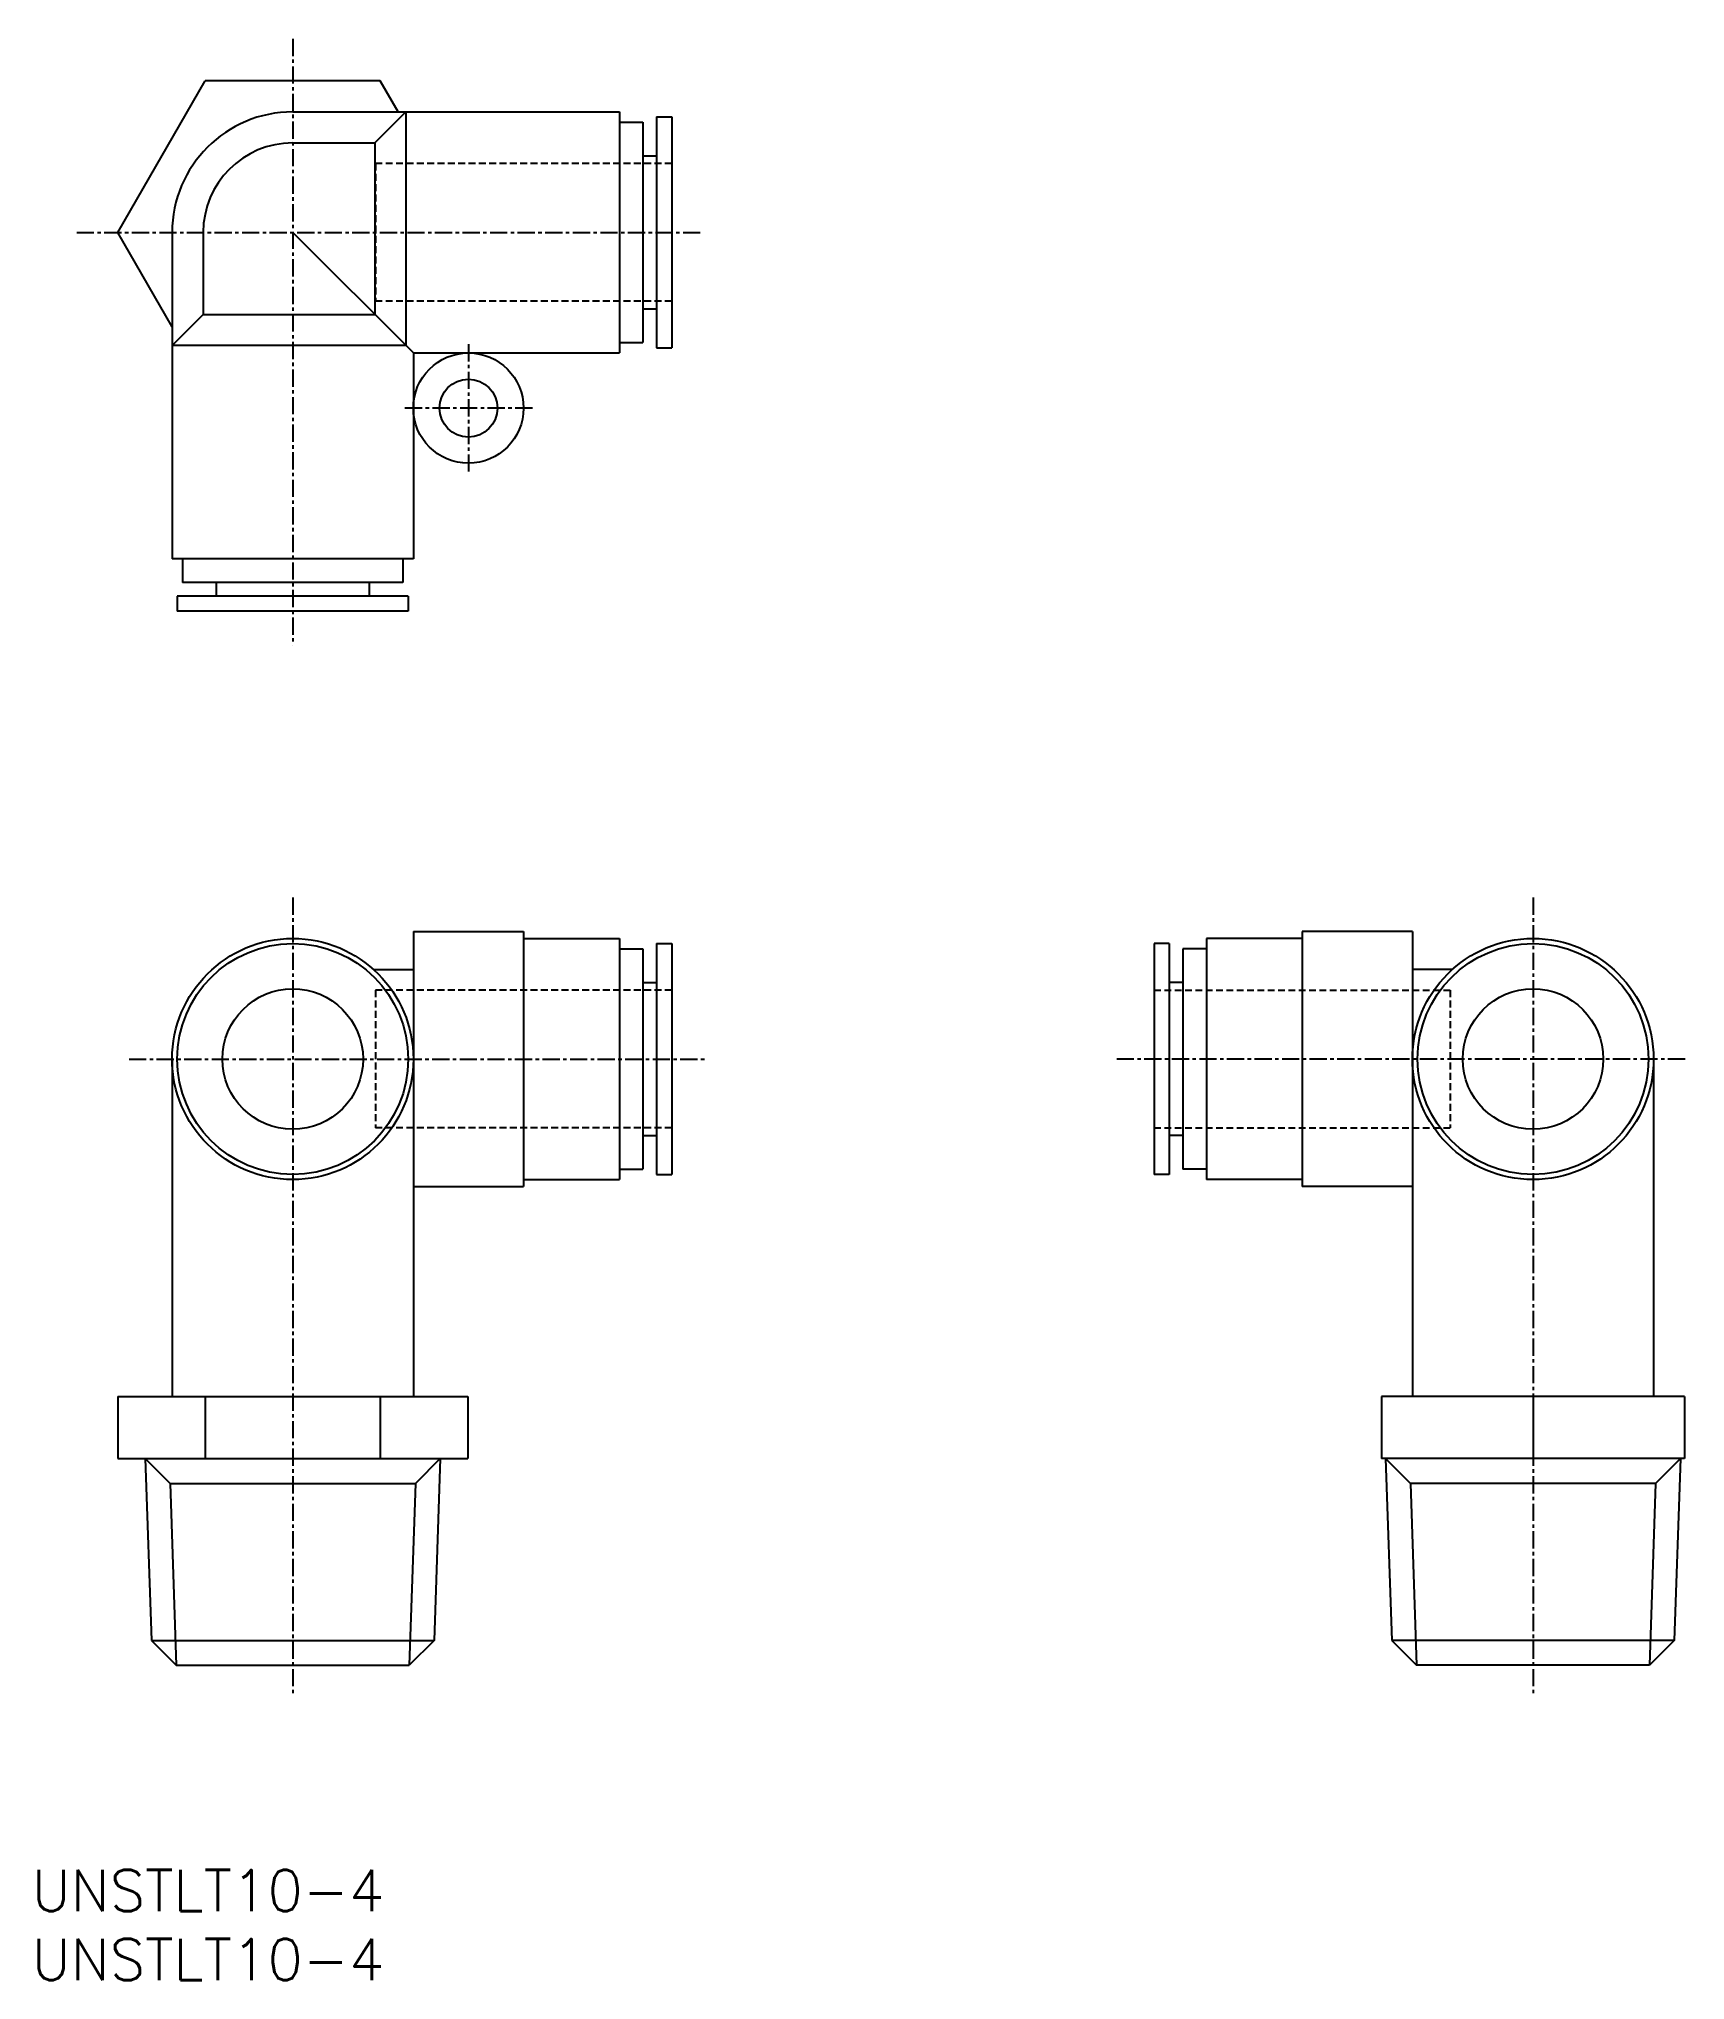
# Model space of a CAD drawing. Extents: x 1 to 120, y 0 to 141.
import ezdxf

# ---------------------------------------------------------------- set-up
doc = ezdxf.new("R2010")
doc.units = 0
doc.linetypes.add('CENTER', pattern=[2, 1.25, -0.25, 0.25, -0.25])
doc.linetypes.add('DASHED', pattern=[0.75, 0.5, -0.25])
doc.layers.get('0').update_dxf_attribs({"linetype": 'CONTINUOUS'})
doc.layers.add('CENTER', color=1, linetype='CENTER')
doc.styles.get("Standard").update_dxf_attribs({"font": 'txt.shx'})

# ---------------------------------------------------------------- blocks, each defined once
blk = doc.blocks.new('*U8')
at = {"color": 7, "linetype": 'CONTINUOUS'}
blk.add_text('UNSTLT10-4', height=3, dxfattribs=at).set_placement((0, 0))
blk = doc.blocks.new('*U9')
at = {"color": 7, "linetype": 'CONTINUOUS'}
blk.add_text('UNSTLT10-4', height=3, dxfattribs=at).set_placement((0, 5))

msp = doc.modelspace()

# ---------------------------------------------------------------- linework, layer by layer
at = {"color": 7, "linetype": 'CONTINUOUS'}
for p, q in [((6.24, 126.86), (12.59, 137.86)), ((25.29, 137.86), (12.59, 137.86)), ((26.59, 135.61), (25.29, 137.86)), ((18.94, 135.61), (42.64, 135.61)), ((27.14, 135.61), (24.89, 133.36)), ((27.14, 135.61), (27.14, 118.66)), ((42.64, 135.61), (42.64, 118.11)), ((42.64, 134.86), (44.34, 134.86)), ((44.34, 134.86), (44.34, 118.86)), ((45.34, 135.24), (45.34, 118.49)), ((45.34, 135.24), (46.44, 135.24)), ((46.44, 135.24), (46.44, 118.49)), ((18.94, 133.36), (24.89, 133.36)), ((24.89, 133.36), (24.89, 120.91)), ((44.34, 132.41), (45.34, 132.41)), ((10.19, 120.02), (6.24, 126.86)), ((10.19, 126.86), (10.19, 103.16)), ((12.44, 126.86), (12.44, 120.91)), ((18.94, 126.86), (27.69, 118.11)), ((44.34, 121.31), (45.34, 121.31)), ((10.19, 118.66), (12.44, 120.91)), ((12.44, 120.91), (24.89, 120.91)), ((27.14, 118.66), (10.19, 118.66)), ((42.64, 118.86), (44.34, 118.86)), ((45.34, 118.49), (46.44, 118.49)), ((27.69, 118.11), (42.64, 118.11)), ((27.69, 118.11), (27.69, 103.16)), ((27.69, 103.16), (10.19, 103.16)), ((10.94, 103.16), (10.94, 101.46)), ((26.94, 103.16), (26.94, 101.46)), ((26.94, 101.46), (10.94, 101.46)), ((13.39, 101.46), (13.39, 100.46)), ((24.49, 101.46), (24.49, 100.46)), ((10.56, 100.46), (10.56, 99.36)), ((27.31, 100.46), (10.56, 100.46)), ((27.31, 100.46), (27.31, 99.36)), ((27.31, 99.36), (10.56, 99.36)), ((27.69, 76.11), (27.69, 66.86)), ((27.69, 76.11), (35.69, 76.11)), ((35.69, 76.11), (35.69, 57.61)), ((92.19, 76.11), (92.19, 57.61)), ((100.19, 76.11), (92.19, 76.11)), ((100.19, 76.11), (100.19, 66.86)), ((35.69, 75.61), (42.64, 75.61)), ((42.64, 75.61), (42.64, 58.11)), ((42.64, 74.86), (44.34, 74.86)), ((44.34, 74.86), (44.34, 58.86)), ((45.34, 75.24), (45.34, 58.49)), ((45.34, 75.24), (46.44, 75.24)), ((46.44, 75.24), (46.44, 58.49)), ((82.54, 75.24), (81.44, 75.24)), ((81.44, 75.24), (81.44, 58.49)), ((82.54, 75.24), (82.54, 58.49)), ((85.24, 74.86), (83.54, 74.86)), ((83.54, 74.86), (83.54, 58.86)), ((92.19, 75.61), (85.24, 75.61)), ((85.24, 75.61), (85.24, 58.11)), ((24.8, 73.36), (27.69, 73.36)), ((103.08, 73.36), (100.19, 73.36)), ((44.34, 72.41), (45.34, 72.41)), ((83.54, 72.41), (82.54, 72.41)), ((10.19, 66.86), (10.19, 42.36)), ((27.69, 66.86), (27.69, 57.61)), ((100.19, 66.86), (100.19, 57.61)), ((117.69, 66.86), (117.69, 42.36)), ((44.34, 61.31), (45.34, 61.31)), ((83.54, 61.31), (82.54, 61.31)), ((35.69, 58.11), (42.64, 58.11)), ((42.64, 58.86), (44.34, 58.86)), ((45.34, 58.49), (46.44, 58.49)), ((82.54, 58.49), (81.44, 58.49)), ((85.24, 58.86), (83.54, 58.86)), ((92.19, 58.11), (85.24, 58.11)), ((27.69, 57.61), (27.69, 42.36)), ((27.69, 57.61), (35.69, 57.61)), ((100.19, 57.61), (92.19, 57.61)), ((100.19, 57.61), (100.19, 42.36)), ((6.24, 42.36), (31.64, 42.36)), ((6.24, 42.36), (6.24, 37.86)), ((12.59, 42.36), (12.59, 37.86)), ((25.29, 42.36), (25.29, 37.86)), ((31.64, 42.36), (31.64, 37.86)), ((97.94, 42.36), (97.94, 37.86)), ((119.94, 42.36), (97.94, 42.36)), ((108.94, 42.36), (108.94, 37.86)), ((119.94, 42.36), (119.94, 37.86)), ((6.24, 37.86), (31.64, 37.86)), ((8.24, 37.86), (10.04, 36.06)), ((8.24, 37.86), (8.69, 24.66)), ((29.64, 37.86), (27.84, 36.06)), ((29.64, 37.86), (29.19, 24.66)), ((119.94, 37.86), (97.94, 37.86)), ((98.24, 37.86), (100.04, 36.06)), ((98.24, 37.86), (98.69, 24.66)), ((119.64, 37.86), (117.84, 36.06)), ((119.64, 37.86), (119.19, 24.66)), ((10.04, 36.06), (27.84, 36.06)), ((10.04, 36.06), (10.49, 22.86)), ((27.84, 36.06), (27.39, 22.86)), ((117.84, 36.06), (100.04, 36.06)), ((100.04, 36.06), (100.49, 22.86)), ((117.84, 36.06), (117.39, 22.86)), ((8.69, 24.66), (10.49, 22.86)), ((8.69, 24.66), (29.19, 24.66)), ((29.19, 24.66), (27.39, 22.86)), ((98.69, 24.66), (100.49, 22.86)), ((119.19, 24.66), (98.69, 24.66)), ((119.19, 24.66), (117.39, 22.86)), ((10.49, 22.86), (27.39, 22.86)), ((117.39, 22.86), (100.49, 22.86))]:
    msp.add_line(p, q, dxfattribs=at)
at = {"color": 3, "linetype": 'DASHED'}
for p, q in [((46.44, 131.86), (24.94, 131.86)), ((24.94, 131.86), (24.94, 121.86)), ((46.44, 121.86), (24.94, 121.86)), ((46.44, 71.86), (24.94, 71.86)), ((24.94, 71.86), (24.94, 61.86)), ((81.44, 71.86), (102.94, 71.86)), ((102.94, 71.86), (102.94, 61.86)), ((46.44, 61.86), (24.94, 61.86)), ((81.44, 61.86), (102.94, 61.86))]:
    msp.add_line(p, q, dxfattribs=at)
at = {"color": 7, "linetype": 'CONTINUOUS'}
for centre, radius in [((31.69, 114.11), 4), ((31.69, 114.11), 2.1), ((18.94, 66.86), 8.75), ((18.94, 66.86), 8.38), ((108.94, 66.86), 8.75), ((108.94, 66.86), 8.38), ((18.94, 66.86), 5.1), ((108.94, 66.86), 5.1)]:
    msp.add_circle(centre, radius, dxfattribs=at)
for radius in [8.75, 6.5]:
    msp.add_arc((18.94, 126.86), radius, 90, 180, dxfattribs=at)
at = {"layer": 'CENTER', "color": 1, "linetype": 'CENTER'}
for p, q in [((18.94, 140.91), (18.94, 96.9)), ((3.26, 126.86), (48.55, 126.86)), ((31.69, 118.75), (31.69, 109.47)), ((36.33, 114.11), (27.05, 114.11)), ((18.94, 78.58), (18.94, 20.63)), ((108.94, 78.58), (108.94, 20.63)), ((7.06, 66.86), (48.86, 66.86)), ((119.98, 66.86), (78.5, 66.86))]:
    msp.add_line(p, q, dxfattribs=at)

# ---------------------------------------------------------------- block references
at = {"color": 7, "linetype": 'CONTINUOUS'}
for name in ['*U9', '*U8']:
    msp.add_blockref(name, (0, 0), dxfattribs=at)

doc.saveas('drawing.dxf')
